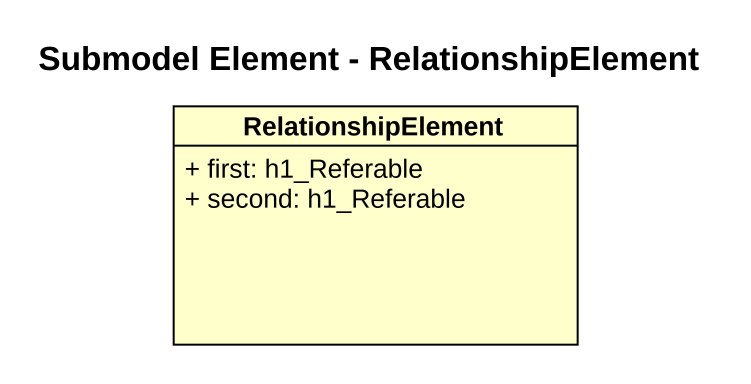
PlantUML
@startuml
title Submodel Element - RelationshipElement
hide circle
hide empty members
skinparam classAttributeIconSize 0
class RelationshipElement {
  + first: h1_Referable
  + second: h1_Referable
}
@enduml
